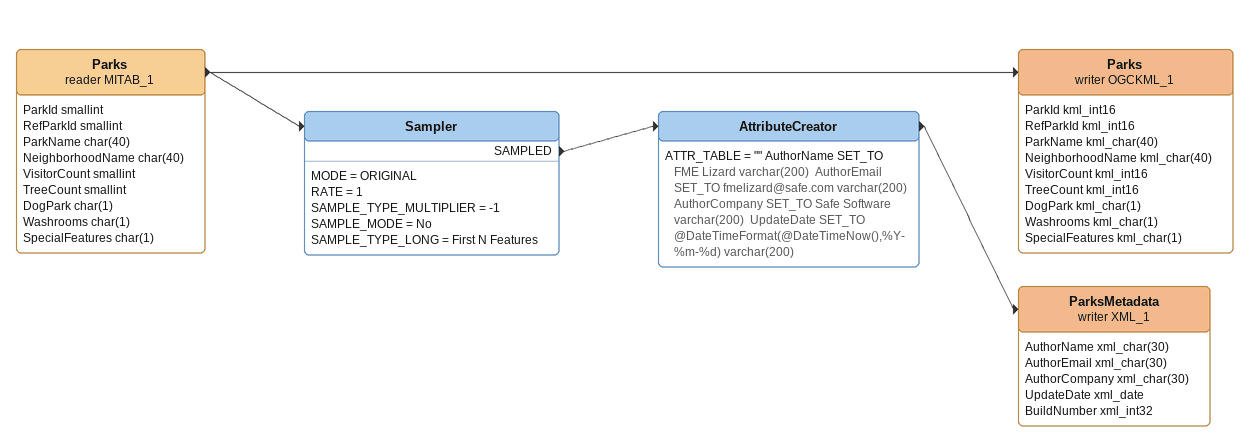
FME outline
Parks (reader MITAB_1)
    attributes: ParkId smallint, RefParkId smallint, ParkName char(40), NeighborhoodName char(40), VisitorCount smallint, TreeCount smallint, DogPark char(1), Washrooms char(1), SpecialFeatures char(1)
    -> Parks (writer OGCKML_1)
    -> Sampler
Parks (writer OGCKML_1)
    attributes: ParkId kml_int16, RefParkId kml_int16, ParkName kml_char(40), NeighborhoodName kml_char(40), VisitorCount kml_int16, TreeCount kml_int16, DogPark kml_char(1), Washrooms kml_char(1), SpecialFeatures kml_char(1)
Sampler
    MODE = ORIGINAL
    RATE = 1
    SAMPLE_TYPE_MULTIPLIER = -1
    SAMPLE_MODE = No
    SAMPLE_TYPE_LONG = First N Features
    SAMPLED -> AttributeCreator
AttributeCreator
    ATTR_TABLE = "" AuthorName SET_TO FME Lizard varchar(200)  AuthorEmail SET_TO fmelizard@safe.com varchar(200)  AuthorCompany SET_TO Safe Software varchar(200)  UpdateDate SET_TO @DateTimeFormat(@DateTimeNow(),%Y-%m-%d) varchar(200)
    -> ParksMetadata (writer XML_1)
ParksMetadata (writer XML_1)
    attributes: AuthorName xml_char(30), AuthorEmail xml_char(30), AuthorCompany xml_char(30), UpdateDate xml_date, BuildNumber xml_int32
